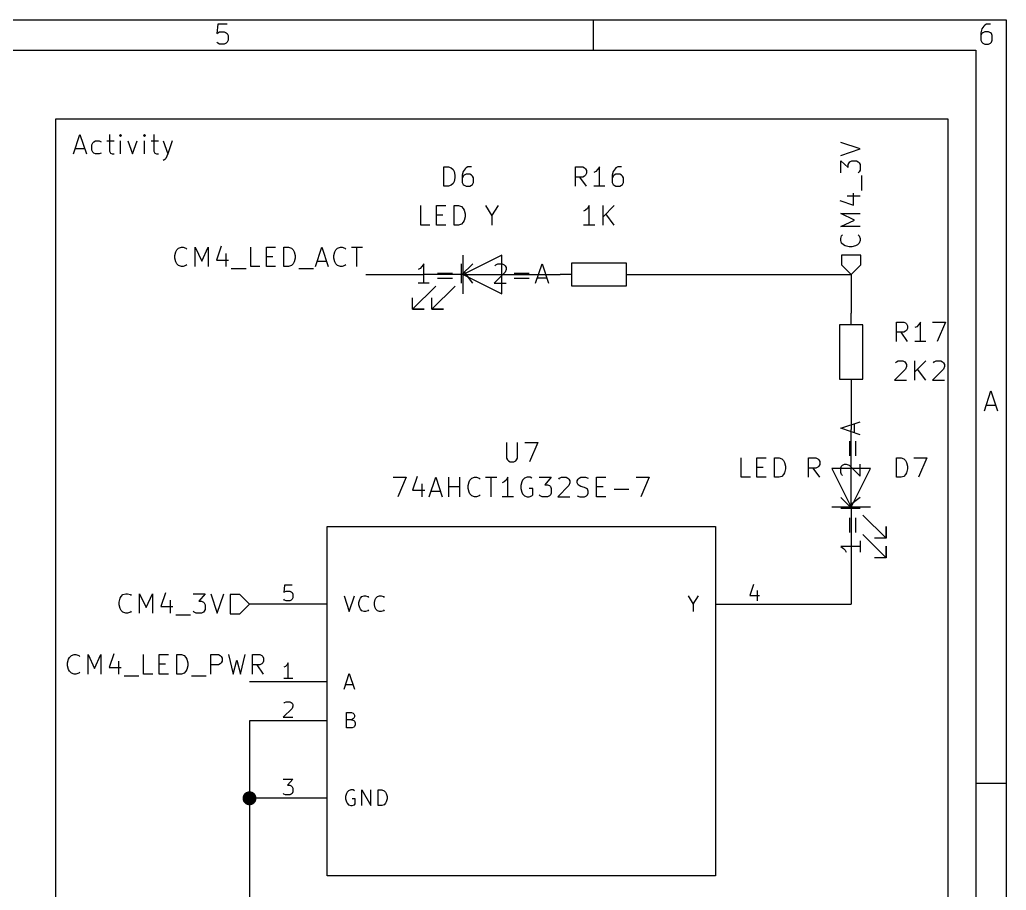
# Model space of a CAD drawing. Extents: x 0.4 to 11.3, y -7.9 to -0.4.
# Drawn here: x 8.758 to 11.299, y -2.637 to -0.394 of the extents above; entities that cross this region are included whole.
import ezdxf

# ---------------------------------------------------------------- set-up
doc = ezdxf.new("R2010")
doc.units = 0
doc.header["$MEASUREMENT"] = 0
for name, color, linetype in [('BLUE3', 171, 'CONTINUOUS'), ('BROWN2', 54, 'CONTINUOUS'), ('CYAN2', 4, 'CONTINUOUS'), ('GRAY1', 251, 'CONTINUOUS'), ('GREEN3', 91, 'CONTINUOUS'), ('LYELLOW', 51, 'CONTINUOUS'), ('MAGENTA2', 6, 'CONTINUOUS'), ('RED2', 1, 'CONTINUOUS'), ('RED3', 11, 'CONTINUOUS')]:
    doc.layers.add(name, color=color, linetype=linetype)

msp = doc.modelspace()

# ---------------------------------------------------------------- linework, layer by layer
at = {"layer": 'BLUE3', "linetype": 'CONTINUOUS'}
for p, q in [((8.85, -0.65), (8.85, -3)), ((11.15, -0.65), (8.85, -0.65)), ((8.85, -0.65), (8.85, -3)), ((11.15, -0.65), (8.85, -0.65)), ((11.15, -3), (11.15, -0.65)), ((11.15, -3), (11.15, -0.65)), ((8.8964, -0.7396), (8.913, -0.6896)), ((8.913, -0.6896), (8.9297, -0.7396)), ((8.944, -0.7157), (8.9464, -0.711)), ((8.9464, -0.711), (8.9488, -0.7086)), ((8.9488, -0.7086), (8.9535, -0.7062)), ((8.9535, -0.7062), (8.963, -0.7062)), ((8.963, -0.7062), (8.9678, -0.7086)), ((8.9821, -0.7062), (9.0011, -0.7062)), ((8.9892, -0.6896), (8.9892, -0.7324)), ((9.0178, -0.6896), (9.0154, -0.6919)), ((9.0154, -0.6919), (9.0178, -0.6943)), ((9.0202, -0.6919), (9.0178, -0.6896)), ((9.0178, -0.6896), (9.0178, -0.6943)), ((9.0178, -0.6943), (9.0202, -0.6919)), ((9.0178, -0.7396), (9.0178, -0.7062)), ((9.0369, -0.7062), (9.0488, -0.7396)), ((9.0488, -0.7396), (9.0607, -0.7062)), ((9.0797, -0.6896), (9.0773, -0.6919)), ((9.0773, -0.6919), (9.0797, -0.6943)), ((9.0821, -0.6919), (9.0797, -0.6896)), ((9.0797, -0.6896), (9.0797, -0.6943)), ((9.0797, -0.6943), (9.0821, -0.6919)), ((9.0797, -0.7396), (9.0797, -0.7062)), ((9.0964, -0.7062), (9.1154, -0.7062)), ((9.1035, -0.6896), (9.1035, -0.7324)), ((9.1273, -0.7062), (9.1392, -0.7396)), ((9.1511, -0.7062), (9.1392, -0.7396)), ((8.9011, -0.7253), (8.9249, -0.7253)), ((8.944, -0.73), (8.944, -0.7157)), ((8.9464, -0.7348), (8.944, -0.73)), ((8.9488, -0.7372), (8.9464, -0.7348)), ((8.9892, -0.7324), (8.9916, -0.7372)), ((9.1035, -0.7324), (9.1059, -0.7372)), ((8.9535, -0.7396), (8.9488, -0.7372)), ((8.963, -0.7396), (8.9535, -0.7396)), ((8.9678, -0.7372), (8.963, -0.7396)), ((8.9916, -0.7372), (8.9964, -0.7396)), ((8.9964, -0.7396), (9.0011, -0.7396)), ((9.1059, -0.7372), (9.1107, -0.7396)), ((9.1107, -0.7396), (9.1154, -0.7396)), ((9.1321, -0.7538), (9.1273, -0.7562)), ((9.1345, -0.7515), (9.1321, -0.7538)), ((9.1392, -0.7396), (9.1345, -0.7515))]:
    msp.add_line(p, q, dxfattribs=at)
at = {"layer": 'BROWN2', "linetype": 'CONTINUOUS'}
for p, q in [((10.9228, -0.7265), (10.8728, -0.7098)), ((10.8728, -0.7432), (10.9228, -0.7265)), ((10.8728, -0.7884), (10.8728, -0.7574)), ((10.8728, -0.7574), (10.8919, -0.7741)), ((10.8919, -0.767), (10.8942, -0.7622)), ((10.8942, -0.7622), (10.8966, -0.7598)), ((10.8966, -0.7598), (10.9014, -0.7574)), ((10.9014, -0.7574), (10.9133, -0.7574)), ((10.9133, -0.7574), (10.918, -0.7598)), ((10.918, -0.7598), (10.9204, -0.7622)), ((10.9204, -0.7622), (10.9228, -0.767)), ((10.8919, -0.7741), (10.8919, -0.767)), ((10.9204, -0.786), (10.918, -0.7884)), ((10.9228, -0.7812), (10.9204, -0.786)), ((10.9228, -0.767), (10.9228, -0.7812)), ((10.9276, -0.8336), (10.9276, -0.7955)), ((10.8704, -0.8598), (10.9061, -0.8717)), ((10.8895, -0.8479), (10.9228, -0.8479)), ((10.9061, -0.8717), (10.9061, -0.8408)), ((10.9085, -0.9098), (10.8728, -0.8931)), ((10.8728, -0.8931), (10.9228, -0.8931)), ((10.8728, -0.9265), (10.9085, -0.9098)), ((10.9228, -0.9265), (10.8728, -0.9265)), ((10.8728, -0.9574), (10.8752, -0.9503)), ((10.8728, -0.9622), (10.8728, -0.9574)), ((10.8752, -0.9693), (10.8728, -0.9622)), ((10.8752, -0.9503), (10.8776, -0.9479)), ((10.918, -0.9479), (10.9204, -0.9503)), ((10.9204, -0.9503), (10.9228, -0.9574)), ((10.9228, -0.9622), (10.9204, -0.9693)), ((10.9228, -0.9574), (10.9228, -0.9622)), ((10.8799, -0.9741), (10.8752, -0.9693)), ((10.8847, -0.9765), (10.8799, -0.9741)), ((10.8942, -0.9789), (10.8847, -0.9765)), ((10.9014, -0.9789), (10.8942, -0.9789)), ((10.9109, -0.9765), (10.9014, -0.9789)), ((10.9157, -0.9741), (10.9109, -0.9765)), ((10.9204, -0.9693), (10.9157, -0.9741)), ((10.925, -1), (10.875, -1)), ((10.875, -1), (10.875, -1.025)), ((10.925, -1.025), (10.925, -1)), ((10.875, -1.025), (10.9, -1.05)), ((10.9, -1.05), (10.925, -1.025)), ((9.017, -1.8847), (9.0193, -1.8799)), ((9.0193, -1.8799), (9.0241, -1.8752)), ((9.0241, -1.8752), (9.0312, -1.8728)), ((9.0312, -1.8728), (9.036, -1.8728)), ((9.036, -1.8728), (9.0432, -1.8752)), ((9.0432, -1.8752), (9.0455, -1.8776)), ((9.067, -1.9228), (9.067, -1.8728)), ((9.067, -1.8728), (9.0836, -1.9085)), ((9.0836, -1.9085), (9.1003, -1.8728)), ((9.1003, -1.8728), (9.1003, -1.9228)), ((9.1336, -1.8704), (9.1217, -1.9061)), ((9.2051, -1.8728), (9.236, -1.8728)), ((9.236, -1.8728), (9.2193, -1.8919)), ((9.2503, -1.8728), (9.267, -1.9228)), ((9.267, -1.9228), (9.2836, -1.8728)), ((9.325, -1.875), (9.3, -1.875)), ((9.3, -1.875), (9.3, -1.925)), ((9.35, -1.9), (9.325, -1.875)), ((9.0146, -1.8942), (9.017, -1.8847)), ((9.0146, -1.9014), (9.0146, -1.8942)), ((9.017, -1.9109), (9.0146, -1.9014)), ((9.1455, -1.8895), (9.1455, -1.9228)), ((9.2193, -1.8919), (9.2265, -1.8919)), ((9.2265, -1.8919), (9.2312, -1.8942)), ((9.2312, -1.8942), (9.2336, -1.8966)), ((9.2336, -1.8966), (9.236, -1.9014)), ((9.236, -1.9014), (9.236, -1.9133)), ((9.325, -1.925), (9.35, -1.9)), ((9.0193, -1.9157), (9.017, -1.9109)), ((9.0241, -1.9204), (9.0193, -1.9157)), ((9.0312, -1.9228), (9.0241, -1.9204)), ((9.036, -1.9228), (9.0312, -1.9228)), ((9.0432, -1.9204), (9.036, -1.9228)), ((9.0455, -1.918), (9.0432, -1.9204)), ((9.1217, -1.9061), (9.1527, -1.9061)), ((9.1598, -1.9276), (9.1979, -1.9276)), ((9.2074, -1.9204), (9.2051, -1.918)), ((9.2122, -1.9228), (9.2074, -1.9204)), ((9.2265, -1.9228), (9.2122, -1.9228)), ((9.2312, -1.9204), (9.2265, -1.9228)), ((9.2336, -1.918), (9.2312, -1.9204)), ((9.236, -1.9133), (9.2336, -1.918)), ((9.3, -1.925), (9.325, -1.925))]:
    msp.add_line(p, q, dxfattribs=at)
at = {"layer": 'CYAN2', "linetype": 'CONTINUOUS'}
for p, q in [((9.8506, -0.8228), (9.8506, -0.7728)), ((9.8506, -0.7728), (9.8625, -0.7728)), ((9.8625, -0.7728), (9.8696, -0.7752)), ((9.8696, -0.7752), (9.8744, -0.7799)), ((9.8744, -0.7799), (9.8768, -0.7847)), ((9.8768, -0.7847), (9.8792, -0.7942)), ((9.9006, -0.7847), (9.8982, -0.7942)), ((9.9054, -0.7776), (9.9006, -0.7847)), ((9.9077, -0.7752), (9.9054, -0.7776)), ((9.9125, -0.7728), (9.9077, -0.7752)), ((9.922, -0.7728), (9.9125, -0.7728)), ((10.1893, -0.8228), (10.1893, -0.7728)), ((10.1893, -0.7728), (10.2083, -0.7728)), ((10.2083, -0.7728), (10.2131, -0.7752)), ((10.2131, -0.7752), (10.2155, -0.7776)), ((10.2155, -0.7776), (10.2179, -0.7823)), ((10.2179, -0.7823), (10.2179, -0.7895)), ((10.2417, -0.7847), (10.2369, -0.7871)), ((10.2464, -0.7799), (10.2417, -0.7847)), ((10.2512, -0.7728), (10.2464, -0.7799)), ((10.2512, -0.8228), (10.2512, -0.7728)), ((10.2869, -0.7847), (10.2845, -0.7942)), ((10.2917, -0.7776), (10.2869, -0.7847)), ((10.294, -0.7752), (10.2917, -0.7776)), ((10.2988, -0.7728), (10.294, -0.7752)), ((10.3083, -0.7728), (10.2988, -0.7728)), ((9.8768, -0.8109), (9.8744, -0.8157)), ((9.8792, -0.8014), (9.8768, -0.8109)), ((9.8792, -0.7942), (9.8792, -0.8014)), ((9.8982, -0.7942), (9.8982, -0.8133)), ((9.9006, -0.7966), (9.8982, -0.8014)), ((9.903, -0.7942), (9.9006, -0.7966)), ((9.9077, -0.7919), (9.903, -0.7942)), ((9.9173, -0.7919), (9.9077, -0.7919)), ((9.922, -0.7942), (9.9173, -0.7919)), ((9.9244, -0.7966), (9.922, -0.7942)), ((9.9268, -0.8014), (9.9244, -0.7966)), ((9.9268, -0.8133), (9.9268, -0.8014)), ((10.2083, -0.799), (10.1893, -0.799)), ((10.2179, -0.8228), (10.2012, -0.799)), ((10.2131, -0.7966), (10.2083, -0.799)), ((10.2155, -0.7942), (10.2131, -0.7966)), ((10.2179, -0.7895), (10.2155, -0.7942)), ((10.2845, -0.7942), (10.2845, -0.8133)), ((10.2869, -0.7966), (10.2845, -0.8014)), ((10.2893, -0.7942), (10.2869, -0.7966)), ((10.294, -0.7918), (10.2893, -0.7942)), ((10.3036, -0.7918), (10.294, -0.7918)), ((10.3083, -0.7942), (10.3036, -0.7918)), ((10.3107, -0.7966), (10.3083, -0.7942)), ((10.3131, -0.8014), (10.3107, -0.7966)), ((10.3131, -0.8133), (10.3131, -0.8014)), ((9.8625, -0.8228), (9.8506, -0.8228)), ((9.8696, -0.8204), (9.8625, -0.8228)), ((9.8744, -0.8157), (9.8696, -0.8204)), ((9.8982, -0.8133), (9.9006, -0.818)), ((9.9006, -0.818), (9.903, -0.8204)), ((9.903, -0.8204), (9.9077, -0.8228)), ((9.9077, -0.8228), (9.9173, -0.8228)), ((9.9173, -0.8228), (9.922, -0.8204)), ((9.922, -0.8204), (9.9244, -0.818)), ((9.9244, -0.818), (9.9268, -0.8133)), ((10.2655, -0.8228), (10.2369, -0.8228)), ((10.2845, -0.8133), (10.2869, -0.818)), ((10.2869, -0.818), (10.2893, -0.8204)), ((10.2893, -0.8204), (10.294, -0.8228)), ((10.294, -0.8228), (10.3036, -0.8228)), ((10.3036, -0.8228), (10.3083, -0.8204)), ((10.3083, -0.8204), (10.3107, -0.818)), ((10.3107, -0.818), (10.3131, -0.8133)), ((9.7911, -0.9228), (9.7911, -0.8728)), ((9.8315, -0.9228), (9.8315, -0.8728)), ((9.8315, -0.8728), (9.8554, -0.8728)), ((9.8768, -0.9228), (9.8768, -0.8728)), ((9.8768, -0.8728), (9.8887, -0.8728)), ((9.8887, -0.8728), (9.8958, -0.8752)), ((9.8958, -0.8752), (9.9006, -0.8799)), ((9.9006, -0.8799), (9.903, -0.8847)), ((9.903, -0.8847), (9.9054, -0.8942)), ((9.9577, -0.8728), (9.9744, -0.899)), ((9.9744, -0.899), (9.9911, -0.8728)), ((10.2155, -0.8847), (10.2107, -0.8871)), ((10.2202, -0.8799), (10.2155, -0.8847)), ((10.225, -0.8728), (10.2202, -0.8799)), ((10.225, -0.9228), (10.225, -0.8728)), ((10.2607, -0.9228), (10.2607, -0.8728)), ((10.2893, -0.8728), (10.2607, -0.9014)), ((9.8315, -0.8966), (9.8482, -0.8966)), ((9.903, -0.9109), (9.9006, -0.9157)), ((9.9054, -0.9014), (9.903, -0.9109)), ((9.9054, -0.8942), (9.9054, -0.9014)), ((9.9744, -0.899), (9.9744, -0.9228)), ((10.2893, -0.9228), (10.2679, -0.8942)), ((9.8149, -0.9228), (9.7911, -0.9228)), ((9.8554, -0.9228), (9.8315, -0.9228)), ((9.8887, -0.9228), (9.8768, -0.9228)), ((9.8958, -0.9204), (9.8887, -0.9228)), ((9.9006, -0.9157), (9.8958, -0.9204)), ((10.2393, -0.9228), (10.2107, -0.9228)), ((11.0163, -1.2228), (11.0163, -1.1728)), ((11.0163, -1.1728), (11.0353, -1.1728)), ((11.0353, -1.1728), (11.0401, -1.1752)), ((11.0401, -1.1752), (11.0425, -1.1776)), ((11.0425, -1.1942), (11.0401, -1.1966)), ((11.0425, -1.1776), (11.0449, -1.1823)), ((11.0449, -1.1895), (11.0425, -1.1942)), ((11.0449, -1.1823), (11.0449, -1.1895)), ((11.0687, -1.1847), (11.0639, -1.1871)), ((11.0734, -1.1799), (11.0687, -1.1847)), ((11.0782, -1.1728), (11.0734, -1.1799)), ((11.0782, -1.2228), (11.0782, -1.1728)), ((11.1091, -1.1728), (11.1425, -1.1728)), ((11.1425, -1.1728), (11.121, -1.2228)), ((11.0353, -1.199), (11.0163, -1.199)), ((11.0449, -1.2228), (11.0282, -1.199)), ((11.0401, -1.1966), (11.0353, -1.199)), ((11.0925, -1.2228), (11.0639, -1.2228)), ((11.0401, -1.2942), (11.0115, -1.3228)), ((11.0139, -1.2776), (11.0163, -1.2752)), ((11.0163, -1.2752), (11.021, -1.2728)), ((11.021, -1.2728), (11.0329, -1.2728)), ((11.0329, -1.2728), (11.0377, -1.2752)), ((11.0377, -1.2752), (11.0401, -1.2776)), ((11.0401, -1.2776), (11.0425, -1.2823)), ((11.0425, -1.2871), (11.0401, -1.2942)), ((11.0425, -1.2823), (11.0425, -1.2871)), ((11.0639, -1.3228), (11.0639, -1.2728)), ((11.0925, -1.2728), (11.0639, -1.3014)), ((11.0925, -1.3228), (11.071, -1.2942)), ((11.1377, -1.2942), (11.1091, -1.3228)), ((11.1115, -1.2776), (11.1139, -1.2752)), ((11.1139, -1.2752), (11.1187, -1.2728)), ((11.1187, -1.2728), (11.1306, -1.2728)), ((11.1306, -1.2728), (11.1353, -1.2752)), ((11.1353, -1.2752), (11.1377, -1.2776)), ((11.1377, -1.2776), (11.1401, -1.2823)), ((11.1401, -1.2871), (11.1377, -1.2942)), ((11.1401, -1.2823), (11.1401, -1.2871)), ((11.0115, -1.3228), (11.0425, -1.3228)), ((11.1091, -1.3228), (11.1401, -1.3228)), ((10.0119, -1.4828), (10.0119, -1.5233)), ((10.0119, -1.4828), (10.0119, -1.5233)), ((10.0405, -1.5233), (10.0405, -1.4828)), ((10.0405, -1.5233), (10.0405, -1.4828)), ((10.0595, -1.4828), (10.0929, -1.4828)), ((10.0595, -1.4828), (10.0929, -1.4828)), ((10.0929, -1.4828), (10.0714, -1.5328)), ((10.0929, -1.4828), (10.0714, -1.5328)), ((10.0119, -1.5233), (10.0143, -1.528)), ((10.0119, -1.5233), (10.0143, -1.528)), ((10.0381, -1.528), (10.0405, -1.5233)), ((10.0381, -1.528), (10.0405, -1.5233)), ((10.6163, -1.5728), (10.6163, -1.5228)), ((10.6163, -1.5728), (10.6163, -1.5228)), ((10.6568, -1.5728), (10.6568, -1.5228)), ((10.6568, -1.5228), (10.6806, -1.5228)), ((10.6568, -1.5728), (10.6568, -1.5228)), ((10.6568, -1.5228), (10.6806, -1.5228)), ((10.702, -1.5728), (10.702, -1.5228)), ((10.702, -1.5228), (10.7139, -1.5228)), ((10.702, -1.5728), (10.702, -1.5228)), ((10.702, -1.5228), (10.7139, -1.5228)), ((10.7139, -1.5228), (10.721, -1.5252)), ((10.7139, -1.5228), (10.721, -1.5252)), ((10.7901, -1.5728), (10.7901, -1.5228)), ((10.7901, -1.5228), (10.8091, -1.5228)), ((10.7901, -1.5728), (10.7901, -1.5228)), ((10.7901, -1.5228), (10.8091, -1.5228)), ((10.8091, -1.5228), (10.8139, -1.5252)), ((10.8091, -1.5228), (10.8139, -1.5252)), ((11.0163, -1.5728), (11.0163, -1.5228)), ((11.0163, -1.5228), (11.0282, -1.5228)), ((11.0163, -1.5728), (11.0163, -1.5228)), ((11.0163, -1.5228), (11.0282, -1.5228)), ((11.0282, -1.5228), (11.0353, -1.5252)), ((11.0282, -1.5228), (11.0353, -1.5252)), ((11.0615, -1.5228), (11.0949, -1.5228)), ((11.0615, -1.5228), (11.0949, -1.5228)), ((11.0949, -1.5228), (11.0734, -1.5728)), ((11.0949, -1.5228), (11.0734, -1.5728)), ((10.0143, -1.528), (10.0167, -1.5304)), ((10.0143, -1.528), (10.0167, -1.5304)), ((10.0167, -1.5304), (10.0214, -1.5328)), ((10.0167, -1.5304), (10.0214, -1.5328)), ((10.0214, -1.5328), (10.0309, -1.5328)), ((10.0214, -1.5328), (10.0309, -1.5328)), ((10.0309, -1.5328), (10.0357, -1.5304)), ((10.0309, -1.5328), (10.0357, -1.5304)), ((10.0357, -1.5304), (10.0381, -1.528)), ((10.0357, -1.5304), (10.0381, -1.528)), ((10.6568, -1.5466), (10.6734, -1.5466)), ((10.6568, -1.5466), (10.6734, -1.5466)), ((10.721, -1.5252), (10.7258, -1.5299)), ((10.721, -1.5252), (10.7258, -1.5299)), ((10.7258, -1.5299), (10.7282, -1.5347)), ((10.7258, -1.5299), (10.7282, -1.5347)), ((10.7282, -1.5347), (10.7306, -1.5442)), ((10.7282, -1.5347), (10.7306, -1.5442)), ((10.7306, -1.5442), (10.7306, -1.5514)), ((10.7306, -1.5442), (10.7306, -1.5514)), ((10.8091, -1.549), (10.7901, -1.549)), ((10.8091, -1.549), (10.7901, -1.549)), ((10.8187, -1.5728), (10.802, -1.549)), ((10.8187, -1.5728), (10.802, -1.549)), ((10.8139, -1.5466), (10.8091, -1.549)), ((10.8139, -1.5466), (10.8091, -1.549)), ((10.8139, -1.5252), (10.8163, -1.5276)), ((10.8139, -1.5252), (10.8163, -1.5276)), ((10.8163, -1.5442), (10.8139, -1.5466)), ((10.8163, -1.5442), (10.8139, -1.5466)), ((10.8163, -1.5276), (10.8187, -1.5323)), ((10.8163, -1.5276), (10.8187, -1.5323)), ((10.8187, -1.5395), (10.8163, -1.5442)), ((10.8187, -1.5395), (10.8163, -1.5442)), ((10.8187, -1.5323), (10.8187, -1.5395)), ((10.8187, -1.5323), (10.8187, -1.5395)), ((11.0353, -1.5252), (11.0401, -1.5299)), ((11.0353, -1.5252), (11.0401, -1.5299)), ((11.0401, -1.5299), (11.0425, -1.5347)), ((11.0401, -1.5299), (11.0425, -1.5347)), ((11.0425, -1.5347), (11.0449, -1.5442)), ((11.0425, -1.5347), (11.0449, -1.5442)), ((11.0449, -1.5442), (11.0449, -1.5514)), ((11.0449, -1.5442), (11.0449, -1.5514)), ((9.7202, -1.5728), (9.7536, -1.5728)), ((9.7202, -1.5728), (9.7536, -1.5728)), ((9.7536, -1.5728), (9.7321, -1.6228)), ((9.7536, -1.5728), (9.7321, -1.6228)), ((9.7821, -1.5704), (9.7702, -1.6061)), ((9.7821, -1.5704), (9.7702, -1.6061)), ((9.8131, -1.6228), (9.8298, -1.5728)), ((9.8131, -1.6228), (9.8298, -1.5728)), ((9.8298, -1.5728), (9.8464, -1.6228)), ((9.8298, -1.5728), (9.8464, -1.6228)), ((9.8631, -1.6228), (9.8631, -1.5728)), ((9.8631, -1.6228), (9.8631, -1.5728)), ((9.8917, -1.6228), (9.8917, -1.5728)), ((9.8917, -1.6228), (9.8917, -1.5728)), ((9.9179, -1.5799), (9.9226, -1.5752)), ((9.9179, -1.5799), (9.9226, -1.5752)), ((9.9226, -1.5752), (9.9298, -1.5728)), ((9.9226, -1.5752), (9.9298, -1.5728)), ((9.9298, -1.5728), (9.9345, -1.5728)), ((9.9298, -1.5728), (9.9345, -1.5728)), ((9.9345, -1.5728), (9.9417, -1.5752)), ((9.9345, -1.5728), (9.9417, -1.5752)), ((9.9417, -1.5752), (9.944, -1.5776)), ((9.9417, -1.5752), (9.944, -1.5776)), ((9.9583, -1.5728), (9.9869, -1.5728)), ((9.9583, -1.5728), (9.9869, -1.5728)), ((9.9726, -1.6228), (9.9726, -1.5728)), ((9.9726, -1.6228), (9.9726, -1.5728)), ((10.0155, -1.5728), (10.0107, -1.5799)), ((10.0155, -1.5728), (10.0107, -1.5799)), ((10.0155, -1.6228), (10.0155, -1.5728)), ((10.0155, -1.6228), (10.0155, -1.5728)), ((10.0583, -1.5752), (10.0536, -1.5799)), ((10.0583, -1.5752), (10.0536, -1.5799)), ((10.0655, -1.5728), (10.0583, -1.5752)), ((10.0655, -1.5728), (10.0583, -1.5752)), ((10.0726, -1.5728), (10.0655, -1.5728)), ((10.0726, -1.5728), (10.0655, -1.5728)), ((10.0774, -1.5752), (10.0726, -1.5728)), ((10.0774, -1.5752), (10.0726, -1.5728)), ((10.0964, -1.5728), (10.1274, -1.5728)), ((10.0964, -1.5728), (10.1274, -1.5728)), ((10.1274, -1.5728), (10.1107, -1.5919)), ((10.1274, -1.5728), (10.1107, -1.5919)), ((10.1464, -1.5776), (10.1488, -1.5752)), ((10.1464, -1.5776), (10.1488, -1.5752)), ((10.1488, -1.5752), (10.1536, -1.5728)), ((10.1488, -1.5752), (10.1536, -1.5728)), ((10.1536, -1.5728), (10.1655, -1.5728)), ((10.1536, -1.5728), (10.1655, -1.5728)), ((10.1655, -1.5728), (10.1702, -1.5752)), ((10.1655, -1.5728), (10.1702, -1.5752)), ((10.1702, -1.5752), (10.1726, -1.5776)), ((10.1702, -1.5752), (10.1726, -1.5776)), ((10.1964, -1.5776), (10.1988, -1.5752)), ((10.1964, -1.5776), (10.1988, -1.5752)), ((10.1988, -1.5752), (10.2036, -1.5728)), ((10.1988, -1.5752), (10.2036, -1.5728)), ((10.2036, -1.5728), (10.2155, -1.5728)), ((10.2036, -1.5728), (10.2155, -1.5728)), ((10.2155, -1.5728), (10.2226, -1.5752)), ((10.2155, -1.5728), (10.2226, -1.5752)), ((10.244, -1.6228), (10.244, -1.5728)), ((10.244, -1.5728), (10.2679, -1.5728)), ((10.244, -1.6228), (10.244, -1.5728)), ((10.244, -1.5728), (10.2679, -1.5728)), ((10.3464, -1.5728), (10.3798, -1.5728)), ((10.3464, -1.5728), (10.3798, -1.5728)), ((10.3798, -1.5728), (10.3583, -1.6228)), ((10.3798, -1.5728), (10.3583, -1.6228)), ((10.6401, -1.5728), (10.6163, -1.5728)), ((10.6401, -1.5728), (10.6163, -1.5728)), ((10.6806, -1.5728), (10.6568, -1.5728)), ((10.6806, -1.5728), (10.6568, -1.5728)), ((10.7139, -1.5728), (10.702, -1.5728)), ((10.7139, -1.5728), (10.702, -1.5728)), ((10.721, -1.5704), (10.7139, -1.5728)), ((10.721, -1.5704), (10.7139, -1.5728)), ((10.7258, -1.5657), (10.721, -1.5704)), ((10.7258, -1.5657), (10.721, -1.5704)), ((10.7282, -1.5609), (10.7258, -1.5657)), ((10.7282, -1.5609), (10.7258, -1.5657)), ((10.7306, -1.5514), (10.7282, -1.5609)), ((10.7306, -1.5514), (10.7282, -1.5609)), ((11.0282, -1.5728), (11.0163, -1.5728)), ((11.0282, -1.5728), (11.0163, -1.5728)), ((11.0353, -1.5704), (11.0282, -1.5728)), ((11.0353, -1.5704), (11.0282, -1.5728)), ((11.0401, -1.5657), (11.0353, -1.5704)), ((11.0401, -1.5657), (11.0353, -1.5704)), ((11.0425, -1.5609), (11.0401, -1.5657)), ((11.0425, -1.5609), (11.0401, -1.5657)), ((11.0449, -1.5514), (11.0425, -1.5609)), ((11.0449, -1.5514), (11.0425, -1.5609)), ((9.794, -1.5895), (9.794, -1.6228)), ((9.794, -1.5895), (9.794, -1.6228)), ((9.8631, -1.5966), (9.8917, -1.5966)), ((9.8631, -1.5966), (9.8917, -1.5966)), ((9.9131, -1.5942), (9.9155, -1.5847)), ((9.9131, -1.5942), (9.9155, -1.5847)), ((9.9131, -1.6014), (9.9131, -1.5942)), ((9.9131, -1.6014), (9.9131, -1.5942)), ((9.9155, -1.5847), (9.9179, -1.5799)), ((9.9155, -1.5847), (9.9179, -1.5799)), ((10.006, -1.5847), (10.0012, -1.5871)), ((10.006, -1.5847), (10.0012, -1.5871)), ((10.0107, -1.5799), (10.006, -1.5847)), ((10.0107, -1.5799), (10.006, -1.5847)), ((10.0512, -1.5847), (10.0488, -1.5942)), ((10.0512, -1.5847), (10.0488, -1.5942)), ((10.0488, -1.5942), (10.0488, -1.6014)), ((10.0488, -1.5942), (10.0488, -1.6014)), ((10.0536, -1.5799), (10.0512, -1.5847)), ((10.0536, -1.5799), (10.0512, -1.5847)), ((10.1107, -1.5919), (10.1179, -1.5919)), ((10.1107, -1.5919), (10.1179, -1.5919)), ((10.1179, -1.5919), (10.1226, -1.5942)), ((10.1179, -1.5919), (10.1226, -1.5942)), ((10.1226, -1.5942), (10.125, -1.5966)), ((10.1226, -1.5942), (10.125, -1.5966)), ((10.125, -1.5966), (10.1274, -1.6014)), ((10.125, -1.5966), (10.1274, -1.6014)), ((10.1726, -1.5942), (10.144, -1.6228)), ((10.1726, -1.5942), (10.144, -1.6228)), ((10.1726, -1.5776), (10.175, -1.5823)), ((10.1726, -1.5776), (10.175, -1.5823)), ((10.175, -1.5871), (10.1726, -1.5942)), ((10.175, -1.5871), (10.1726, -1.5942)), ((10.175, -1.5823), (10.175, -1.5871)), ((10.175, -1.5823), (10.175, -1.5871)), ((10.194, -1.5823), (10.1964, -1.5776)), ((10.194, -1.5823), (10.1964, -1.5776)), ((10.194, -1.5871), (10.194, -1.5823)), ((10.194, -1.5871), (10.194, -1.5823)), ((10.1964, -1.5919), (10.194, -1.5871)), ((10.1964, -1.5919), (10.194, -1.5871)), ((10.1988, -1.5942), (10.1964, -1.5919)), ((10.1988, -1.5942), (10.1964, -1.5919)), ((10.2036, -1.5966), (10.1988, -1.5942)), ((10.2036, -1.5966), (10.1988, -1.5942)), ((10.2131, -1.599), (10.2036, -1.5966)), ((10.2131, -1.599), (10.2036, -1.5966)), ((10.2179, -1.6014), (10.2131, -1.599)), ((10.2179, -1.6014), (10.2131, -1.599)), ((10.244, -1.5966), (10.2607, -1.5966)), ((10.244, -1.5966), (10.2607, -1.5966)), ((9.7702, -1.6061), (9.8012, -1.6061)), ((9.7702, -1.6061), (9.8012, -1.6061)), ((9.8179, -1.6085), (9.8417, -1.6085)), ((9.8179, -1.6085), (9.8417, -1.6085)), ((9.9155, -1.6109), (9.9131, -1.6014)), ((9.9155, -1.6109), (9.9131, -1.6014)), ((9.9179, -1.6157), (9.9155, -1.6109)), ((9.9179, -1.6157), (9.9155, -1.6109)), ((9.9226, -1.6204), (9.9179, -1.6157)), ((9.9226, -1.6204), (9.9179, -1.6157)), ((9.9298, -1.6228), (9.9226, -1.6204)), ((9.9298, -1.6228), (9.9226, -1.6204)), ((9.9345, -1.6228), (9.9298, -1.6228)), ((9.9345, -1.6228), (9.9298, -1.6228)), ((9.9417, -1.6204), (9.9345, -1.6228)), ((9.9417, -1.6204), (9.9345, -1.6228)), ((9.944, -1.618), (9.9417, -1.6204)), ((9.944, -1.618), (9.9417, -1.6204)), ((10.0298, -1.6228), (10.0012, -1.6228)), ((10.0298, -1.6228), (10.0012, -1.6228)), ((10.0488, -1.6014), (10.0512, -1.6109)), ((10.0488, -1.6014), (10.0512, -1.6109)), ((10.0512, -1.6109), (10.0536, -1.6157)), ((10.0512, -1.6109), (10.0536, -1.6157)), ((10.0536, -1.6157), (10.0583, -1.6204)), ((10.0536, -1.6157), (10.0583, -1.6204)), ((10.0583, -1.6204), (10.0655, -1.6228)), ((10.0583, -1.6204), (10.0655, -1.6228)), ((10.0655, -1.6228), (10.0702, -1.6228)), ((10.0655, -1.6228), (10.0702, -1.6228)), ((10.0798, -1.6014), (10.0702, -1.6014)), ((10.0798, -1.6014), (10.0702, -1.6014)), ((10.0702, -1.6228), (10.0774, -1.6204)), ((10.0702, -1.6228), (10.0774, -1.6204)), ((10.0774, -1.6204), (10.0798, -1.618)), ((10.0774, -1.6204), (10.0798, -1.618)), ((10.0798, -1.618), (10.0798, -1.6014)), ((10.0798, -1.618), (10.0798, -1.6014)), ((10.0988, -1.6204), (10.0964, -1.618)), ((10.0988, -1.6204), (10.0964, -1.618)), ((10.1036, -1.6228), (10.0988, -1.6204)), ((10.1036, -1.6228), (10.0988, -1.6204)), ((10.1179, -1.6228), (10.1036, -1.6228)), ((10.1179, -1.6228), (10.1036, -1.6228)), ((10.1226, -1.6204), (10.1179, -1.6228)), ((10.1226, -1.6204), (10.1179, -1.6228)), ((10.125, -1.618), (10.1226, -1.6204)), ((10.125, -1.618), (10.1226, -1.6204)), ((10.1274, -1.6133), (10.125, -1.618)), ((10.1274, -1.6133), (10.125, -1.618)), ((10.1274, -1.6014), (10.1274, -1.6133)), ((10.1274, -1.6014), (10.1274, -1.6133)), ((10.144, -1.6228), (10.175, -1.6228)), ((10.144, -1.6228), (10.175, -1.6228)), ((10.194, -1.6204), (10.2012, -1.6228)), ((10.194, -1.6204), (10.2012, -1.6228)), ((10.2012, -1.6228), (10.2131, -1.6228)), ((10.2012, -1.6228), (10.2131, -1.6228)), ((10.2131, -1.6228), (10.2179, -1.6204)), ((10.2131, -1.6228), (10.2179, -1.6204)), ((10.2202, -1.6038), (10.2179, -1.6014)), ((10.2202, -1.6038), (10.2179, -1.6014)), ((10.2179, -1.6204), (10.2202, -1.618)), ((10.2179, -1.6204), (10.2202, -1.618)), ((10.2226, -1.6085), (10.2202, -1.6038)), ((10.2226, -1.6085), (10.2202, -1.6038)), ((10.2202, -1.618), (10.2226, -1.6133)), ((10.2202, -1.618), (10.2226, -1.6133)), ((10.2226, -1.6133), (10.2226, -1.6085)), ((10.2226, -1.6133), (10.2226, -1.6085)), ((10.2679, -1.6228), (10.244, -1.6228)), ((10.2679, -1.6228), (10.244, -1.6228)), ((10.2893, -1.6038), (10.3274, -1.6038)), ((10.2893, -1.6038), (10.3274, -1.6038)), ((9.5938, -1.8785), (9.6071, -1.9185)), ((9.5938, -1.8785), (9.6071, -1.9185)), ((9.6071, -1.9185), (9.6205, -1.8785)), ((9.6071, -1.9185), (9.6205, -1.8785)), ((9.6357, -1.8842), (9.6395, -1.8804)), ((9.6357, -1.8842), (9.6395, -1.8804)), ((9.6395, -1.8804), (9.6452, -1.8785)), ((9.6395, -1.8804), (9.6452, -1.8785)), ((9.6452, -1.8785), (9.649, -1.8785)), ((9.6452, -1.8785), (9.649, -1.8785)), ((9.649, -1.8785), (9.6548, -1.8804)), ((9.649, -1.8785), (9.6548, -1.8804)), ((9.6548, -1.8804), (9.6567, -1.8823)), ((9.6548, -1.8804), (9.6567, -1.8823)), ((9.6757, -1.8842), (9.6795, -1.8804)), ((9.6757, -1.8842), (9.6795, -1.8804)), ((9.6795, -1.8804), (9.6852, -1.8785)), ((9.6795, -1.8804), (9.6852, -1.8785)), ((9.6852, -1.8785), (9.689, -1.8785)), ((9.6852, -1.8785), (9.689, -1.8785)), ((9.689, -1.8785), (9.6948, -1.8804)), ((9.689, -1.8785), (9.6948, -1.8804)), ((9.6948, -1.8804), (9.6967, -1.8823)), ((9.6948, -1.8804), (9.6967, -1.8823)), ((10.4795, -1.8785), (10.4929, -1.8995)), ((10.4795, -1.8785), (10.4929, -1.8995)), ((10.4929, -1.8995), (10.5062, -1.8785)), ((10.4929, -1.8995), (10.5062, -1.8785)), ((9.6319, -1.8956), (9.6338, -1.888)), ((9.6319, -1.8956), (9.6338, -1.888)), ((9.6319, -1.9014), (9.6319, -1.8956)), ((9.6319, -1.9014), (9.6319, -1.8956)), ((9.6338, -1.909), (9.6319, -1.9014)), ((9.6338, -1.909), (9.6319, -1.9014)), ((9.6338, -1.888), (9.6357, -1.8842)), ((9.6338, -1.888), (9.6357, -1.8842)), ((9.6719, -1.8956), (9.6738, -1.888)), ((9.6719, -1.8956), (9.6738, -1.888)), ((9.6719, -1.9014), (9.6719, -1.8956)), ((9.6719, -1.9014), (9.6719, -1.8956)), ((9.6738, -1.909), (9.6719, -1.9014)), ((9.6738, -1.909), (9.6719, -1.9014)), ((9.6738, -1.888), (9.6757, -1.8842)), ((9.6738, -1.888), (9.6757, -1.8842)), ((10.4929, -1.8995), (10.4929, -1.9185)), ((10.4929, -1.8995), (10.4929, -1.9185)), ((9.6357, -1.9128), (9.6338, -1.909)), ((9.6357, -1.9128), (9.6338, -1.909)), ((9.6395, -1.9166), (9.6357, -1.9128)), ((9.6395, -1.9166), (9.6357, -1.9128)), ((9.6452, -1.9185), (9.6395, -1.9166)), ((9.6452, -1.9185), (9.6395, -1.9166)), ((9.649, -1.9185), (9.6452, -1.9185)), ((9.649, -1.9185), (9.6452, -1.9185)), ((9.6548, -1.9166), (9.649, -1.9185)), ((9.6548, -1.9166), (9.649, -1.9185)), ((9.6567, -1.9147), (9.6548, -1.9166)), ((9.6567, -1.9147), (9.6548, -1.9166)), ((9.6757, -1.9128), (9.6738, -1.909)), ((9.6757, -1.9128), (9.6738, -1.909)), ((9.6795, -1.9166), (9.6757, -1.9128)), ((9.6795, -1.9166), (9.6757, -1.9128)), ((9.6852, -1.9185), (9.6795, -1.9166)), ((9.6852, -1.9185), (9.6795, -1.9166)), ((9.689, -1.9185), (9.6852, -1.9185)), ((9.689, -1.9185), (9.6852, -1.9185)), ((9.6948, -1.9166), (9.689, -1.9185)), ((9.6948, -1.9166), (9.689, -1.9185)), ((9.6967, -1.9147), (9.6948, -1.9166)), ((9.6967, -1.9147), (9.6948, -1.9166)), ((9.5938, -2.1185), (9.6071, -2.0785)), ((9.5938, -2.1185), (9.6071, -2.0785)), ((9.6071, -2.0785), (9.6205, -2.1185)), ((9.6071, -2.0785), (9.6205, -2.1185)), ((9.5976, -2.1071), (9.6167, -2.1071)), ((9.5976, -2.1071), (9.6167, -2.1071)), ((9.5995, -2.2185), (9.5995, -2.1785)), ((9.5995, -2.1785), (9.6129, -2.1785)), ((9.5995, -2.2185), (9.5995, -2.1785)), ((9.5995, -2.1785), (9.6129, -2.1785)), ((9.6129, -2.1785), (9.6167, -2.1804)), ((9.6129, -2.1785), (9.6167, -2.1804)), ((9.6167, -2.1804), (9.6186, -2.1823)), ((9.6167, -2.1804), (9.6186, -2.1823)), ((9.6186, -2.1823), (9.6205, -2.1861)), ((9.6186, -2.1823), (9.6205, -2.1861)), ((9.6129, -2.1976), (9.5995, -2.1976)), ((9.6129, -2.1976), (9.5995, -2.1976)), ((9.6167, -2.1956), (9.6129, -2.1976)), ((9.6167, -2.1956), (9.6129, -2.1976)), ((9.6129, -2.1976), (9.6186, -2.1995)), ((9.6129, -2.1976), (9.6186, -2.1995)), ((9.6186, -2.1937), (9.6167, -2.1956)), ((9.6186, -2.1937), (9.6167, -2.1956)), ((9.6205, -2.1899), (9.6186, -2.1937)), ((9.6205, -2.1899), (9.6186, -2.1937)), ((9.6186, -2.1995), (9.6205, -2.2014)), ((9.6186, -2.1995), (9.6205, -2.2014)), ((9.6205, -2.1861), (9.6205, -2.1899)), ((9.6205, -2.1861), (9.6205, -2.1899)), ((9.6205, -2.2014), (9.6224, -2.2052)), ((9.6205, -2.2014), (9.6224, -2.2052)), ((9.6224, -2.2052), (9.6224, -2.2109)), ((9.6224, -2.2052), (9.6224, -2.2109)), ((9.6148, -2.2185), (9.5995, -2.2185)), ((9.6148, -2.2185), (9.5995, -2.2185)), ((9.6186, -2.2166), (9.6148, -2.2185)), ((9.6186, -2.2166), (9.6148, -2.2185)), ((9.6205, -2.2147), (9.6186, -2.2166)), ((9.6205, -2.2147), (9.6186, -2.2166)), ((9.6224, -2.2109), (9.6205, -2.2147)), ((9.6224, -2.2109), (9.6205, -2.2147)), ((9.5995, -2.388), (9.5976, -2.3956)), ((9.5995, -2.388), (9.5976, -2.3956)), ((9.6014, -2.3842), (9.5995, -2.388)), ((9.6014, -2.3842), (9.5995, -2.388)), ((9.6052, -2.3804), (9.6014, -2.3842)), ((9.6052, -2.3804), (9.6014, -2.3842)), ((9.6109, -2.3785), (9.6052, -2.3804)), ((9.6109, -2.3785), (9.6052, -2.3804)), ((9.6167, -2.3785), (9.6109, -2.3785)), ((9.6167, -2.3785), (9.6109, -2.3785)), ((9.6205, -2.3804), (9.6167, -2.3785)), ((9.6205, -2.3804), (9.6167, -2.3785)), ((9.6395, -2.4185), (9.6395, -2.3785)), ((9.6395, -2.3785), (9.6624, -2.4185)), ((9.6395, -2.4185), (9.6395, -2.3785)), ((9.6395, -2.3785), (9.6624, -2.4185)), ((9.6624, -2.4185), (9.6624, -2.3785)), ((9.6624, -2.4185), (9.6624, -2.3785)), ((9.6814, -2.4185), (9.6814, -2.3785)), ((9.6814, -2.3785), (9.691, -2.3785)), ((9.6814, -2.4185), (9.6814, -2.3785)), ((9.6814, -2.3785), (9.691, -2.3785)), ((9.691, -2.3785), (9.6967, -2.3804)), ((9.691, -2.3785), (9.6967, -2.3804)), ((9.6967, -2.3804), (9.7005, -2.3842)), ((9.6967, -2.3804), (9.7005, -2.3842)), ((9.7005, -2.3842), (9.7024, -2.388)), ((9.7005, -2.3842), (9.7024, -2.388)), ((9.7024, -2.388), (9.7043, -2.3956)), ((9.7024, -2.388), (9.7043, -2.3956)), ((9.5976, -2.3956), (9.5976, -2.4014)), ((9.5976, -2.3956), (9.5976, -2.4014)), ((9.5976, -2.4014), (9.5995, -2.409)), ((9.5976, -2.4014), (9.5995, -2.409)), ((9.5995, -2.409), (9.6014, -2.4128)), ((9.5995, -2.409), (9.6014, -2.4128)), ((9.6014, -2.4128), (9.6052, -2.4166)), ((9.6014, -2.4128), (9.6052, -2.4166)), ((9.6224, -2.4014), (9.6148, -2.4014)), ((9.6224, -2.4014), (9.6148, -2.4014)), ((9.6224, -2.4147), (9.6224, -2.4014)), ((9.6224, -2.4147), (9.6224, -2.4014)), ((9.7005, -2.4128), (9.6967, -2.4166)), ((9.7005, -2.4128), (9.6967, -2.4166)), ((9.7024, -2.409), (9.7005, -2.4128)), ((9.7024, -2.409), (9.7005, -2.4128)), ((9.7043, -2.4014), (9.7024, -2.409)), ((9.7043, -2.4014), (9.7024, -2.409)), ((9.7043, -2.3956), (9.7043, -2.4014)), ((9.7043, -2.3956), (9.7043, -2.4014)), ((9.6052, -2.4166), (9.6109, -2.4185)), ((9.6052, -2.4166), (9.6109, -2.4185)), ((9.6109, -2.4185), (9.6148, -2.4185)), ((9.6109, -2.4185), (9.6148, -2.4185)), ((9.6148, -2.4185), (9.6205, -2.4166)), ((9.6148, -2.4185), (9.6205, -2.4166)), ((9.6205, -2.4166), (9.6224, -2.4147)), ((9.6205, -2.4166), (9.6224, -2.4147)), ((9.691, -2.4185), (9.6814, -2.4185)), ((9.691, -2.4185), (9.6814, -2.4185)), ((9.6967, -2.4166), (9.691, -2.4185)), ((9.6967, -2.4166), (9.691, -2.4185))]:
    msp.add_line(p, q, dxfattribs=at)
at = {"layer": 'GRAY1', "linetype": 'CONTINUOUS'}
for p, q in [((9.1602, -0.9917), (9.1626, -0.9869)), ((9.1626, -0.9869), (9.1673, -0.9822)), ((9.1673, -0.9822), (9.1745, -0.9798)), ((9.1745, -0.9798), (9.1792, -0.9798)), ((9.1792, -0.9798), (9.1864, -0.9822)), ((9.1864, -0.9822), (9.1887, -0.9846)), ((9.2102, -1.0298), (9.2102, -0.9798)), ((9.2102, -0.9798), (9.2268, -1.0155)), ((9.2268, -1.0155), (9.2435, -0.9798)), ((9.2435, -0.9798), (9.2435, -1.0298)), ((9.2768, -0.9774), (9.2649, -1.0131)), ((9.353, -1.0298), (9.353, -0.9798)), ((9.3935, -1.0298), (9.3935, -0.9798)), ((9.3935, -0.9798), (9.4173, -0.9798)), ((9.4387, -1.0298), (9.4387, -0.9798)), ((9.4387, -0.9798), (9.4506, -0.9798)), ((9.4506, -0.9798), (9.4578, -0.9822)), ((9.4578, -0.9822), (9.4626, -0.9869)), ((9.4626, -0.9869), (9.4649, -0.9917)), ((9.5197, -1.0298), (9.5364, -0.9798)), ((9.5364, -0.9798), (9.553, -1.0298)), ((9.5697, -0.9917), (9.5721, -0.9869)), ((9.5721, -0.9869), (9.5768, -0.9822)), ((9.5768, -0.9822), (9.584, -0.9798)), ((9.584, -0.9798), (9.5887, -0.9798)), ((9.5887, -0.9798), (9.5959, -0.9822)), ((9.5959, -0.9822), (9.5983, -0.9846)), ((9.6126, -0.9798), (9.6411, -0.9798)), ((9.6268, -1.0298), (9.6268, -0.9798)), ((9.1578, -1.0012), (9.1602, -0.9917)), ((9.1578, -1.0084), (9.1578, -1.0012)), ((9.1602, -1.0179), (9.1578, -1.0084)), ((9.2649, -1.0131), (9.2959, -1.0131)), ((9.2887, -0.9965), (9.2887, -1.0298)), ((9.3935, -1.0036), (9.4102, -1.0036)), ((9.4649, -0.9917), (9.4673, -1.0012)), ((9.4673, -1.0084), (9.4649, -1.0179)), ((9.4673, -1.0012), (9.4673, -1.0084)), ((9.5245, -1.0155), (9.5483, -1.0155)), ((9.5673, -1.0012), (9.5697, -0.9917)), ((9.5673, -1.0084), (9.5673, -1.0012)), ((9.5697, -1.0179), (9.5673, -1.0084)), ((9.1626, -1.0227), (9.1602, -1.0179)), ((9.1673, -1.0274), (9.1626, -1.0227)), ((9.1745, -1.0298), (9.1673, -1.0274)), ((9.1792, -1.0298), (9.1745, -1.0298)), ((9.1864, -1.0274), (9.1792, -1.0298)), ((9.1887, -1.025), (9.1864, -1.0274)), ((9.303, -1.0346), (9.3411, -1.0346)), ((9.3768, -1.0298), (9.353, -1.0298)), ((9.4173, -1.0298), (9.3935, -1.0298)), ((9.4506, -1.0298), (9.4387, -1.0298)), ((9.4578, -1.0274), (9.4506, -1.0298)), ((9.4626, -1.0227), (9.4578, -1.0274)), ((9.4649, -1.0179), (9.4626, -1.0227)), ((9.4768, -1.0346), (9.5149, -1.0346)), ((9.5721, -1.0227), (9.5697, -1.0179)), ((9.5768, -1.0274), (9.5721, -1.0227)), ((9.584, -1.0298), (9.5768, -1.0274)), ((9.5887, -1.0298), (9.584, -1.0298)), ((9.5959, -1.0274), (9.5887, -1.0298)), ((9.5983, -1.025), (9.5959, -1.0274)), ((8.8864, -2.0369), (8.8911, -2.0322)), ((8.8911, -2.0322), (8.8983, -2.0298)), ((8.8983, -2.0298), (8.903, -2.0298)), ((8.903, -2.0298), (8.9102, -2.0322)), ((8.9102, -2.0322), (8.9126, -2.0346)), ((8.934, -2.0798), (8.934, -2.0298)), ((8.934, -2.0298), (8.9507, -2.0655)), ((8.9507, -2.0655), (8.9673, -2.0298)), ((8.9673, -2.0298), (8.9673, -2.0798)), ((9.0007, -2.0274), (8.9888, -2.0631)), ((9.0768, -2.0798), (9.0768, -2.0298)), ((9.1173, -2.0798), (9.1173, -2.0298)), ((9.1173, -2.0298), (9.1411, -2.0298)), ((9.1626, -2.0798), (9.1626, -2.0298)), ((9.1626, -2.0298), (9.1745, -2.0298)), ((9.1745, -2.0298), (9.1816, -2.0322)), ((9.1816, -2.0322), (9.1864, -2.0369)), ((9.2506, -2.0798), (9.2506, -2.0298)), ((9.2506, -2.0298), (9.2697, -2.0298)), ((9.2697, -2.0298), (9.2745, -2.0322)), ((9.2745, -2.0322), (9.2768, -2.0346)), ((9.2959, -2.0298), (9.3078, -2.0798)), ((9.3268, -2.0798), (9.3387, -2.0298)), ((9.3578, -2.0798), (9.3578, -2.0298)), ((9.3578, -2.0298), (9.3768, -2.0298)), ((9.3768, -2.0298), (9.3816, -2.0322)), ((9.3816, -2.0322), (9.384, -2.0346)), ((8.8816, -2.0512), (8.884, -2.0417)), ((8.8816, -2.0584), (8.8816, -2.0512)), ((8.884, -2.0417), (8.8864, -2.0369)), ((9.0126, -2.0465), (9.0126, -2.0798)), ((9.1173, -2.0536), (9.134, -2.0536)), ((9.1864, -2.0369), (9.1887, -2.0417)), ((9.1887, -2.0417), (9.1911, -2.0512)), ((9.1911, -2.0512), (9.1911, -2.0584)), ((9.2697, -2.056), (9.2506, -2.056)), ((9.2745, -2.0536), (9.2697, -2.056)), ((9.2768, -2.0512), (9.2745, -2.0536)), ((9.2768, -2.0346), (9.2792, -2.0393)), ((9.2792, -2.0465), (9.2768, -2.0512)), ((9.2792, -2.0393), (9.2792, -2.0465)), ((9.3078, -2.0798), (9.3173, -2.0441)), ((9.3173, -2.0441), (9.3268, -2.0798)), ((9.3768, -2.056), (9.3578, -2.056)), ((9.3864, -2.0798), (9.3697, -2.056)), ((9.3816, -2.0536), (9.3768, -2.056)), ((9.384, -2.0512), (9.3816, -2.0536)), ((9.384, -2.0346), (9.3864, -2.0393)), ((9.3864, -2.0465), (9.384, -2.0512)), ((9.3864, -2.0393), (9.3864, -2.0465)), ((8.884, -2.0679), (8.8816, -2.0584)), ((8.8864, -2.0727), (8.884, -2.0679)), ((8.8911, -2.0774), (8.8864, -2.0727)), ((8.8983, -2.0798), (8.8911, -2.0774)), ((8.903, -2.0798), (8.8983, -2.0798)), ((8.9102, -2.0774), (8.903, -2.0798)), ((8.9126, -2.075), (8.9102, -2.0774)), ((8.9888, -2.0631), (9.0197, -2.0631)), ((9.1007, -2.0798), (9.0768, -2.0798)), ((9.1411, -2.0798), (9.1173, -2.0798)), ((9.1745, -2.0798), (9.1626, -2.0798)), ((9.1816, -2.0774), (9.1745, -2.0798)), ((9.1864, -2.0727), (9.1816, -2.0774)), ((9.1887, -2.0679), (9.1864, -2.0727)), ((9.1911, -2.0584), (9.1887, -2.0679)), ((9.0268, -2.0846), (9.0649, -2.0846)), ((9.2007, -2.0846), (9.2387, -2.0846))]:
    msp.add_line(p, q, dxfattribs=at)
at = {"layer": 'GREEN3', "linetype": 'CONTINUOUS'}
for p, q in [((9.65, -1.05), (9.8, -1.05)), ((10.1, -1.05), (10.15, -1.05)), ((10.35, -1.05), (10.9, -1.05)), ((10.9, -1.05), (10.9, -1.15)), ((10.9, -1.35), (10.9, -1.45)), ((10.9, -1.75), (10.9, -1.9)), ((10.75, -1.9), (10.9, -1.9)), ((9.4, -2.1), (9.35, -2.1)), ((9.35, -2.2), (9.35, -2.4)), ((9.35, -2.4), (9.35, -2.85))]:
    msp.add_line(p, q, dxfattribs=at)
at = {"layer": 'GREEN3', "const_width": 0.018}
msp.add_lwpolyline([(9.341, -2.4, 1), (9.359, -2.4, 1)], format="xyb", close=True, dxfattribs=at)
at = {"layer": 'LYELLOW', "linetype": 'CONTINUOUS'}
for p, q in [((9.55, -2.6), (9.55, -1.7)), ((9.55, -1.7), (10.55, -1.7)), ((10.55, -1.7), (10.55, -2.6)), ((10.55, -2.6), (9.55, -2.6))]:
    msp.add_line(p, q, dxfattribs=at)
at = {"layer": 'MAGENTA2', "linetype": 'CONTINUOUS'}
for p, q in [((9.7893, -1.0347), (9.7845, -1.0371)), ((9.794, -1.0299), (9.7893, -1.0347)), ((9.7988, -1.0228), (9.794, -1.0299)), ((9.7988, -1.0728), (9.7988, -1.0228)), ((9.8964, -1.0728), (9.8964, -1.0228)), ((9.925, -1.0228), (9.8964, -1.0514)), ((9.9821, -1.0276), (9.9845, -1.0252)), ((9.9845, -1.0252), (9.9893, -1.0228)), ((9.9893, -1.0228), (10.0012, -1.0228)), ((10.0012, -1.0228), (10.0059, -1.0252)), ((10.0059, -1.0252), (10.0083, -1.0276)), ((10.0083, -1.0276), (10.0107, -1.0323)), ((10.0107, -1.0371), (10.0083, -1.0442)), ((10.0107, -1.0323), (10.0107, -1.0371)), ((10.0869, -1.0728), (10.1036, -1.0228)), ((10.1036, -1.0228), (10.1202, -1.0728)), ((9.8345, -1.0466), (9.8726, -1.0466)), ((9.8726, -1.0609), (9.8345, -1.0609)), ((9.925, -1.0728), (9.9036, -1.0442)), ((10.0083, -1.0442), (9.9798, -1.0728)), ((10.0321, -1.0466), (10.0702, -1.0466)), ((10.0702, -1.0609), (10.0321, -1.0609)), ((10.0917, -1.0585), (10.1155, -1.0585)), ((9.8131, -1.0728), (9.7845, -1.0728)), ((9.9798, -1.0728), (10.0107, -1.0728)), ((10.8728, -1.4464), (10.9228, -1.4298)), ((10.8728, -1.4464), (10.9228, -1.4298)), ((10.9228, -1.4631), (10.8728, -1.4464)), ((10.9228, -1.4631), (10.8728, -1.4464)), ((10.9085, -1.4583), (10.9085, -1.4345)), ((10.9085, -1.4583), (10.9085, -1.4345)), ((10.8966, -1.5179), (10.8966, -1.4798)), ((10.8966, -1.5179), (10.8966, -1.4798)), ((10.9109, -1.4798), (10.9109, -1.5179)), ((10.9109, -1.4798), (10.9109, -1.5179)), ((10.8728, -1.5488), (10.8752, -1.544)), ((10.8728, -1.5488), (10.8752, -1.544)), ((10.8728, -1.5607), (10.8728, -1.5488)), ((10.8728, -1.5607), (10.8728, -1.5488)), ((10.8752, -1.544), (10.8776, -1.5417)), ((10.8752, -1.544), (10.8776, -1.5417)), ((10.8776, -1.5417), (10.8823, -1.5393)), ((10.8776, -1.5417), (10.8823, -1.5393)), ((10.8823, -1.5393), (10.8871, -1.5393)), ((10.8823, -1.5393), (10.8871, -1.5393)), ((10.8871, -1.5393), (10.8942, -1.5417)), ((10.8871, -1.5393), (10.8942, -1.5417)), ((10.8942, -1.5417), (10.9228, -1.5702)), ((10.8942, -1.5417), (10.9228, -1.5702)), ((10.9228, -1.5702), (10.9228, -1.5393)), ((10.9228, -1.5702), (10.9228, -1.5393)), ((10.8752, -1.5655), (10.8728, -1.5607)), ((10.8752, -1.5655), (10.8728, -1.5607)), ((10.8776, -1.5679), (10.8752, -1.5655)), ((10.8776, -1.5679), (10.8752, -1.5655)), ((10.8728, -1.625), (10.9014, -1.6536)), ((10.8728, -1.625), (10.9014, -1.6536)), ((10.9228, -1.625), (10.8942, -1.6464)), ((10.9228, -1.625), (10.8942, -1.6464)), ((10.9228, -1.6536), (10.8728, -1.6536)), ((10.9228, -1.6536), (10.8728, -1.6536)), ((10.8966, -1.7155), (10.8966, -1.6774)), ((10.8966, -1.7155), (10.8966, -1.6774)), ((10.9109, -1.6774), (10.9109, -1.7155)), ((10.9109, -1.6774), (10.9109, -1.7155)), ((10.9228, -1.7512), (10.8728, -1.7512)), ((10.8728, -1.7512), (10.8799, -1.7559)), ((10.9228, -1.7512), (10.8728, -1.7512)), ((10.8728, -1.7512), (10.8799, -1.7559)), ((10.9228, -1.7369), (10.9228, -1.7655)), ((10.9228, -1.7369), (10.9228, -1.7655)), ((10.8799, -1.7559), (10.8847, -1.7607)), ((10.8799, -1.7559), (10.8847, -1.7607)), ((10.8847, -1.7607), (10.8871, -1.7655)), ((10.8847, -1.7607), (10.8871, -1.7655))]:
    msp.add_line(p, q, dxfattribs=at)
at = {"layer": 'RED2', "linetype": 'CONTINUOUS'}
for p, q in [((0.3937, -0.3937), (11.2993, -0.3937)), ((9.268, -0.4053), (9.2656, -0.4296)), ((9.2924, -0.4053), (9.268, -0.4053)), ((10.2362, -0.4724), (10.2362, -0.3937)), ((11.2487, -0.4053), (11.2439, -0.4077)), ((11.2585, -0.4053), (11.2487, -0.4053)), ((11.2993, -0.3937), (11.2993, -7.8743)), ((9.2656, -0.4296), (9.268, -0.4272)), ((9.268, -0.4272), (9.2729, -0.4248)), ((9.2729, -0.4248), (9.2851, -0.4248)), ((9.2851, -0.4248), (9.29, -0.4272)), ((9.29, -0.4272), (9.2924, -0.4296)), ((9.2924, -0.4296), (9.2948, -0.4345)), ((11.2365, -0.4174), (11.2341, -0.4272)), ((11.2341, -0.4272), (11.2341, -0.4467)), ((11.2365, -0.4296), (11.2341, -0.4345)), ((11.2414, -0.4101), (11.2365, -0.4174)), ((11.239, -0.4272), (11.2365, -0.4296)), ((11.2439, -0.4248), (11.239, -0.4272)), ((11.2439, -0.4077), (11.2414, -0.4101)), ((11.2536, -0.4248), (11.2439, -0.4248)), ((11.2585, -0.4272), (11.2536, -0.4248)), ((11.2609, -0.4296), (11.2585, -0.4272)), ((11.2633, -0.4345), (11.2609, -0.4296)), ((9.268, -0.454), (9.2656, -0.4516)), ((9.2729, -0.4564), (9.268, -0.454)), ((9.2851, -0.4564), (9.2729, -0.4564)), ((9.29, -0.454), (9.2851, -0.4564)), ((9.2924, -0.4516), (9.29, -0.454)), ((9.2948, -0.4467), (9.2924, -0.4516)), ((9.2948, -0.4345), (9.2948, -0.4467)), ((11.2341, -0.4467), (11.2365, -0.4516)), ((11.2365, -0.4516), (11.239, -0.454)), ((11.239, -0.454), (11.2439, -0.4564)), ((11.2439, -0.4564), (11.2536, -0.4564)), ((11.2536, -0.4564), (11.2585, -0.454)), ((11.2585, -0.454), (11.2609, -0.4516)), ((11.2609, -0.4516), (11.2633, -0.4467)), ((11.2633, -0.4467), (11.2633, -0.4345)), ((0.4724, -0.4724), (11.2206, -0.4724)), ((11.2206, -0.4724), (11.2206, -7.7956)), ((9.9, -1.1), (9.9, -1)), ((10, -1), (9.9, -1.05)), ((10, -1.1), (10, -1)), ((10.18, -1.08), (10.18, -1.02)), ((10.18, -1.02), (10.32, -1.02)), ((10.32, -1.02), (10.32, -1.08)), ((9.9, -1.05), (9.8, -1.05)), ((9.9, -1.05), (10, -1.05)), ((9.9, -1.05), (10, -1.1)), ((10, -1.05), (10.1, -1.05)), ((10.18, -1.05), (10.15, -1.05)), ((10.32, -1.05), (10.35, -1.05)), ((9.83, -1.08), (9.77, -1.14)), ((9.88, -1.08), (9.82, -1.14)), ((10.32, -1.08), (10.18, -1.08)), ((9.77, -1.14), (9.77, -1.11)), ((9.82, -1.14), (9.82, -1.11)), ((9.77, -1.14), (9.8, -1.14)), ((9.8, -1.14), (9.77, -1.14)), ((9.82, -1.14), (9.85, -1.14)), ((9.85, -1.14), (9.82, -1.14)), ((10.9, -1.18), (10.9, -1.15)), ((10.93, -1.18), (10.87, -1.18)), ((10.87, -1.18), (10.87, -1.32)), ((10.93, -1.32), (10.93, -1.18)), ((10.87, -1.32), (10.93, -1.32)), ((10.9, -1.32), (10.9, -1.35)), ((11.2429, -1.4013), (11.2599, -1.3501)), ((11.2599, -1.3501), (11.277, -1.4013)), ((11.2477, -1.3867), (11.2721, -1.3867)), ((10.9, -1.55), (10.9, -1.45)), ((10.9, -1.55), (10.9, -1.45)), ((10.95, -1.55), (10.85, -1.55)), ((10.85, -1.55), (10.9, -1.65)), ((10.9, -1.65), (10.9, -1.55)), ((10.9, -1.65), (10.95, -1.55)), ((10.95, -1.65), (10.85, -1.65)), ((10.9, -1.65), (10.9, -1.75)), ((10.9, -1.65), (10.9, -1.75)), ((10.93, -1.67), (10.99, -1.73)), ((9.55, -2.6), (9.55, -1.7)), ((9.55, -1.7), (10.55, -1.7)), ((10.55, -1.7), (10.55, -2.6)), ((10.99, -1.73), (10.99, -1.7)), ((10.99, -1.7), (10.99, -1.73)), ((10.93, -1.72), (10.99, -1.78)), ((10.99, -1.73), (10.96, -1.73)), ((10.99, -1.78), (10.99, -1.75)), ((10.99, -1.75), (10.99, -1.78)), ((10.99, -1.78), (10.96, -1.78)), ((9.55, -1.9), (9.35, -1.9)), ((9.55, -1.9), (9.35, -1.9)), ((10.55, -1.9), (10.75, -1.9)), ((10.55, -1.9), (10.75, -1.9)), ((9.55, -2.1), (9.35, -2.1)), ((9.55, -2.1), (9.35, -2.1)), ((9.55, -2.2), (9.35, -2.2)), ((9.55, -2.2), (9.35, -2.2)), ((11.2993, -2.3622), (11.2206, -2.3622)), ((9.55, -2.4), (9.35, -2.4)), ((9.55, -2.4), (9.35, -2.4)), ((10.55, -2.6), (9.55, -2.6))]:
    msp.add_line(p, q, dxfattribs=at)
at = {"layer": 'RED3', "linetype": 'CONTINUOUS'}
for p, q in [((9.4405, -1.8511), (9.4386, -1.8701)), ((9.4405, -1.8511), (9.4386, -1.8701)), ((9.4595, -1.8511), (9.4405, -1.8511)), ((9.4595, -1.8511), (9.4405, -1.8511)), ((10.6481, -1.8492), (10.6386, -1.8778)), ((10.6481, -1.8492), (10.6386, -1.8778)), ((9.4386, -1.8701), (9.4405, -1.8682)), ((9.4386, -1.8701), (9.4405, -1.8682)), ((9.4405, -1.8682), (9.4443, -1.8663)), ((9.4405, -1.8682), (9.4443, -1.8663)), ((9.4443, -1.8663), (9.4538, -1.8663)), ((9.4443, -1.8663), (9.4538, -1.8663)), ((9.4538, -1.8663), (9.4576, -1.8682)), ((9.4538, -1.8663), (9.4576, -1.8682)), ((9.4576, -1.8682), (9.4595, -1.8701)), ((9.4576, -1.8682), (9.4595, -1.8701)), ((9.4595, -1.8701), (9.4614, -1.874)), ((9.4595, -1.8701), (9.4614, -1.874)), ((9.4614, -1.874), (9.4614, -1.8835)), ((9.4614, -1.874), (9.4614, -1.8835)), ((10.6386, -1.8778), (10.6633, -1.8778)), ((10.6386, -1.8778), (10.6633, -1.8778)), ((10.6576, -1.8644), (10.6576, -1.8911)), ((10.6576, -1.8644), (10.6576, -1.8911)), ((9.4405, -1.8892), (9.4386, -1.8873)), ((9.4405, -1.8892), (9.4386, -1.8873)), ((9.4443, -1.8911), (9.4405, -1.8892)), ((9.4443, -1.8911), (9.4405, -1.8892)), ((9.4538, -1.8911), (9.4443, -1.8911)), ((9.4538, -1.8911), (9.4443, -1.8911)), ((9.4576, -1.8892), (9.4538, -1.8911)), ((9.4576, -1.8892), (9.4538, -1.8911)), ((9.4595, -1.8873), (9.4576, -1.8892)), ((9.4595, -1.8873), (9.4576, -1.8892)), ((9.4614, -1.8835), (9.4595, -1.8873)), ((9.4614, -1.8835), (9.4595, -1.8873)), ((9.4462, -2.0568), (9.4424, -2.0606)), ((9.4462, -2.0568), (9.4424, -2.0606)), ((9.45, -2.0511), (9.4462, -2.0568)), ((9.45, -2.0511), (9.4462, -2.0568)), ((9.45, -2.0911), (9.45, -2.0511)), ((9.45, -2.0911), (9.45, -2.0511)), ((9.4424, -2.0606), (9.4386, -2.0625)), ((9.4424, -2.0606), (9.4386, -2.0625)), ((9.4614, -2.0911), (9.4386, -2.0911)), ((9.4614, -2.0911), (9.4386, -2.0911)), ((9.4386, -2.1549), (9.4405, -2.153)), ((9.4386, -2.1549), (9.4405, -2.153)), ((9.4405, -2.153), (9.4443, -2.1511)), ((9.4405, -2.153), (9.4443, -2.1511)), ((9.4443, -2.1511), (9.4538, -2.1511)), ((9.4443, -2.1511), (9.4538, -2.1511)), ((9.4538, -2.1511), (9.4576, -2.153)), ((9.4538, -2.1511), (9.4576, -2.153)), ((9.4576, -2.153), (9.4595, -2.1549)), ((9.4576, -2.153), (9.4595, -2.1549)), ((9.4595, -2.1549), (9.4614, -2.1587)), ((9.4595, -2.1549), (9.4614, -2.1587)), ((9.4614, -2.1587), (9.4614, -2.1625)), ((9.4614, -2.1587), (9.4614, -2.1625)), ((9.4595, -2.1682), (9.4367, -2.1911)), ((9.4595, -2.1682), (9.4367, -2.1911)), ((9.4614, -2.1625), (9.4595, -2.1682)), ((9.4614, -2.1625), (9.4595, -2.1682)), ((9.4367, -2.1911), (9.4614, -2.1911)), ((9.4367, -2.1911), (9.4614, -2.1911)), ((9.4367, -2.3511), (9.4614, -2.3511)), ((9.4367, -2.3511), (9.4614, -2.3511)), ((9.4614, -2.3511), (9.4481, -2.3663)), ((9.4614, -2.3511), (9.4481, -2.3663)), ((9.4386, -2.3892), (9.4367, -2.3873)), ((9.4386, -2.3892), (9.4367, -2.3873)), ((9.4481, -2.3663), (9.4538, -2.3663)), ((9.4481, -2.3663), (9.4538, -2.3663)), ((9.4538, -2.3663), (9.4576, -2.3682)), ((9.4538, -2.3663), (9.4576, -2.3682)), ((9.4576, -2.3682), (9.4595, -2.3701)), ((9.4576, -2.3682), (9.4595, -2.3701)), ((9.4595, -2.3873), (9.4576, -2.3892)), ((9.4595, -2.3873), (9.4576, -2.3892)), ((9.4595, -2.3701), (9.4614, -2.374)), ((9.4595, -2.3701), (9.4614, -2.374)), ((9.4614, -2.3835), (9.4595, -2.3873)), ((9.4614, -2.3835), (9.4595, -2.3873)), ((9.4614, -2.374), (9.4614, -2.3835)), ((9.4614, -2.374), (9.4614, -2.3835)), ((9.4424, -2.3911), (9.4386, -2.3892)), ((9.4424, -2.3911), (9.4386, -2.3892)), ((9.4538, -2.3911), (9.4424, -2.3911)), ((9.4538, -2.3911), (9.4424, -2.3911)), ((9.4576, -2.3892), (9.4538, -2.3911)), ((9.4576, -2.3892), (9.4538, -2.3911))]:
    msp.add_line(p, q, dxfattribs=at)

doc.saveas('drawing.dxf')
